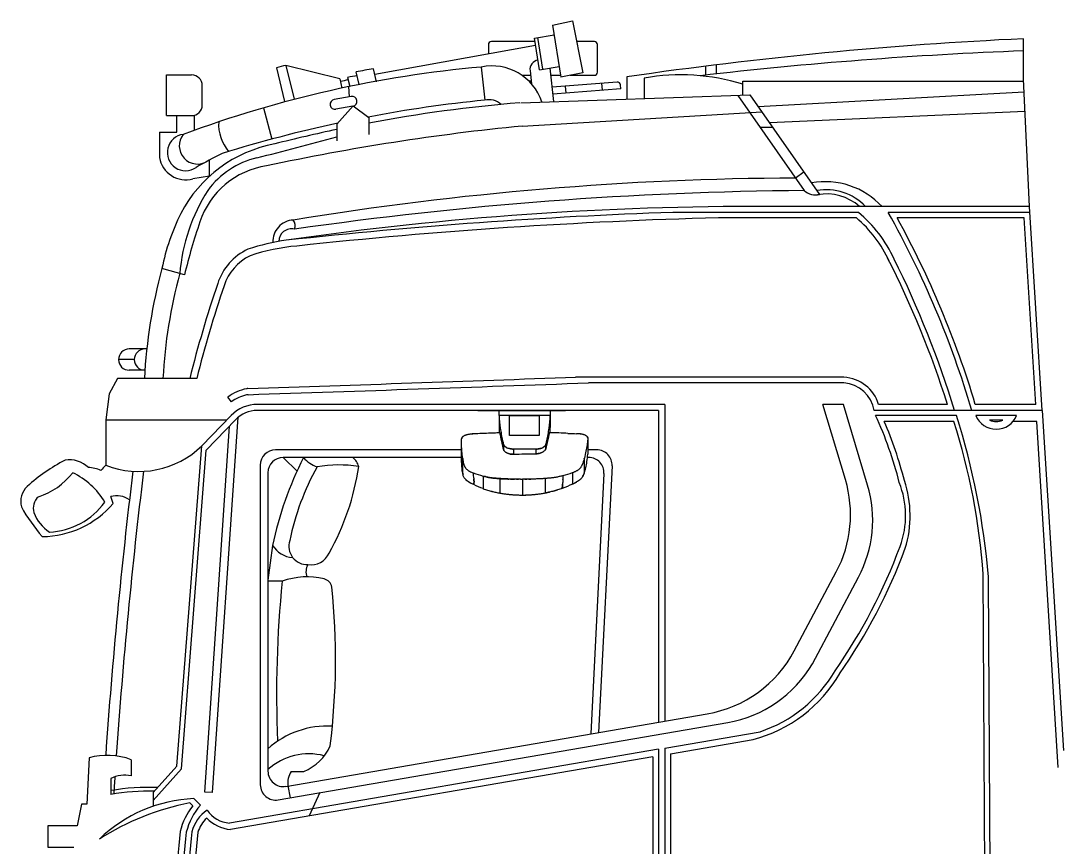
# Model space of a CAD drawing. Header units: millimetres. Extents: x 168688 to 2678837, y 85399 to 2034583.
# Drawn here: x 883254 to 1223398, y 1763636 to 2034583 of the extents above; entities that cross this region are included whole.
import ezdxf

# ---------------------------------------------------------------- set-up
doc = ezdxf.new("R2010")
doc.units = ezdxf.units.MM

msp = doc.modelspace()

# ---------------------------------------------------------------- linework, layer by layer
for p, q in [((1057589, 2033167), (1064100, 2034583)), ((1064100, 2034583), (1067549, 2017535)), ((1057589, 2033167), (1060299, 2016086)), ((1051652, 2028909), (1058103, 2029932)), ((1053297, 2018542), (1051652, 2028909)), ((1054376, 2018713), (1052732, 2029080)), ((1212059, 2015439), (1212059, 2028679)), ((1052033, 2026511), (999348, 2016992)), ((967114, 2019186), (969764, 2008132)), ((970193, 2019946), (972843, 2008893)), ((987840, 2015491), (970193, 2019946)), ((994207, 2013672), (993219, 2017790)), ((999919, 2014607), (998902, 2018849)), ((1034254, 2019402), (1035398, 2008573)), ((1050217, 2018152), (1050675, 2013939)), ((1053297, 2018542), (1059748, 2019565)), ((1056765, 2019092), (1057962, 2008087)), ((1067549, 2017535), (1060299, 2016086)), ((1107822, 2016765), (1107822, 2019819)), ((1111332, 2017161), (1111332, 2020242)), ((931004, 2003488), (931004, 2016832)), ((931004, 2016832), (939268, 2016832)), ((987840, 2015491), (988556, 2012504)), ((990432, 2016017), (991144, 2013050)), ((994153, 2013897), (994207, 2013672)), ((1078774, 2014483), (1057450, 2012788)), ((1073670, 2014077), (1073849, 2011817)), ((1082001, 2016175), (1082001, 2008898)), ((1087660, 2015795), (1087660, 2009089)), ((1119941, 2010178), (1119941, 2014816)), ((1119941, 2014816), (1212088, 2014816)), ((1213999, 1973679), (1212059, 2015439)), ((942768, 2006988), (942768, 2013332)), ((991035, 2009687), (990795, 2012978)), ((1047167, 2007723), (1122336, 2010259)), ((1079951, 2012301), (1057696, 2010533)), ((1061779, 2013132), (1061959, 2010872)), ((1079951, 2012301), (1079850, 2013565)), ((1122336, 2010259), (1145123, 1977655)), ((1212258, 2011149), (1125060, 2006361)), ((991560, 2009781), (986029, 2008794)), ((1118338, 2010124), (1140118, 1978962)), ((931004, 2003488), (939268, 2003488)), ((934421, 1998021), (934421, 2003488)), ((940272, 1998702), (940272, 2003635)), ((962850, 2006028), (965593, 1995795)), ((992135, 2006557), (986604, 2005570)), ((986891, 2000656), (992255, 2006685)), ((992255, 2006685), (997366, 2002853)), ((1047623, 2000055), (1126198, 2004733)), ((1212551, 2004852), (1128752, 2001078)), ((986891, 2000656), (986891, 1995186)), ((997366, 2002853), (997366, 1997324)), ((928714, 1998021), (928714, 1989714)), ((928714, 1998021), (934421, 1998021)), ((1129800, 1999578), (1125708, 1999578)), ((945135, 1983606), (945135, 1988935)), ((945135, 1983606), (939654, 1982721)), ((1140040, 1984928), (1137291, 1983006)), ((1213999, 1973679), (1118715, 1973679)), ((1218170, 1906823), (1213999, 1973679)), ((1157862, 1971762), (1097094, 1971762)), ((1157207, 1969971), (1112029, 1969971)), ((1214068, 1971762), (1167630, 1971762)), ((1212221, 1969971), (1170552, 1969971)), ((1212221, 1969971), (1170552, 1969971)), ((1216036, 1908815), (1212221, 1969971)), ((936944, 1951261), (929544, 1953404)), ((924565, 1927002), (918803, 1927002)), ((920470, 1923515), (915316, 1923515)), ((923956, 1920029), (918803, 1920029)), ((914957, 1917294), (912224, 1912299)), ((940944, 1917294), (914957, 1917294)), ((1153143, 1917749), (1065161, 1917749)), ((1153094, 1915862), (1069344, 1915862)), ((912224, 1912299), (911181, 1903805)), ((952354, 1909643), (951179, 1911226)), ((1094460, 1908815), (960830, 1908815)), ((1094460, 1908815), (1094460, 1805008)), ((1152989, 1908815), (1146249, 1908815)), ((1153623, 1884142), (1146249, 1908815)), ((1160892, 1882370), (1152989, 1908815)), ((1187036, 1908815), (1164518, 1908815)), ((1216036, 1908815), (1196208, 1908815)), ((952190, 1905142), (942615, 1895207)), ((1092374, 1906823), (960830, 1906823)), ((1040048, 1905158), (1040048, 1906823)), ((1056891, 1905158), (1056891, 1906823)), ((1092374, 1906823), (1092374, 1804649)), ((1218170, 1906823), (1163073, 1906823)), ((1190042, 1905222), (1163524, 1905222)), ((1209749, 1905124), (1196379, 1905124)), ((1218170, 1906823), (1225065, 1795337)), ((911181, 1903805), (911181, 1888851)), ((950779, 1903679), (911181, 1903679)), ((943591, 1781734), (951662, 1901724)), ((953624, 1903760), (944076, 1893853)), ((946089, 1781628), (954568, 1904621)), ((1189196, 1903230), (1166340, 1903230)), ((1205215, 1903667), (1200913, 1903667)), ((1216382, 1903219), (1208579, 1903219)), ((1223398, 1789790), (1216382, 1903219)), ((934401, 1790199), (942615, 1895207)), ((1069181, 1897391), (1069181, 1892831)), ((935902, 1789348), (944076, 1893853)), ((1027767, 1893913), (966794, 1893913)), ((1027767, 1891413), (969294, 1891413)), ((974024, 1886868), (969294, 1891413)), ((1068030, 1886378), (1068030, 1891208)), ((1069476, 1891413), (1069066, 1891413)), ((1069181, 1892831), (1069162, 1892502)), ((1072104, 1893913), (1069168, 1893913)), ((961794, 1888913), (961794, 1784106)), ((1077098, 1888663), (1072719, 1801265)), ((964294, 1886413), (964294, 1788533)), ((1074469, 1886163), (1070194, 1800830)), ((913544, 1876315), (912751, 1878596)), ((965832, 1862584), (964294, 1851167)), ((1136867, 1828042), (1150618, 1853913)), ((968972, 1850836), (964294, 1850836)), ((1142785, 1823730), (1157888, 1852141)), ((1199841, 1662339), (1198818, 1853182)), ((1201600, 1661291), (1200577, 1851531)), ((970143, 1783605), (1108333, 1807397)), ((967643, 1779179), (1115033, 1804555)), ((1094460, 1796132), (1125619, 1801497)), ((1094460, 1796132), (1094460, 1653061)), ((1096279, 1794276), (1123323, 1798931)), ((1096279, 1796445), (1096279, 1796445)), ((905659, 1792962), (904928, 1777760)), ((1092374, 1795773), (951727, 1771559)), ((1090451, 1793272), (951976, 1769432)), ((1090451, 1793272), (1090451, 1654655)), ((1092374, 1795773), (1092374, 1652938)), ((1096279, 1794276), (1096279, 1654998)), ((919458, 1792341), (919458, 1787054)), ((934401, 1790199), (926699, 1781547)), ((935902, 1789348), (926699, 1779009)), ((912734, 1786219), (912734, 1780959)), ((971926, 1788508), (976099, 1788508)), ((970861, 1783729), (971529, 1779848)), ((926699, 1781547), (926699, 1777062)), ((942163, 1777456), (940006, 1779582)), ((946089, 1781628), (943591, 1781734)), ((981344, 1781538), (977859, 1773888)), ((903204, 1777760), (901709, 1770688)), ((904928, 1777760), (903204, 1777760)), ((939683, 1777193), (938653, 1778208)), ((901709, 1770688), (892135, 1770688)), ((892135, 1770688), (892135, 1763636)), ((892135, 1763636), (900647, 1763636))]:
    msp.add_line(p, q)
for points in [[(1051833, 2027773), (1037572, 2027773, 0.4142136), (1036572, 2026773), (1036572, 2023718)], [(1063428, 2016711), (1071321, 2016711, 0.4142136), (1072321, 2017711), (1072321, 2026773, 0.4142136), (1071321, 2027773), (1065478, 2027773)], [(1040095, 1905158, 0.0229542), (1040473, 1901023, 0.0222643), (1041227, 1896911, 0.0060629), (1041520, 1895704), (1041520, 1894073, -0.0043705), (1041053, 1896121, -0.0047744), (1040676, 1897925, -0.006637), (1040390, 1899480, 0.0033901), (1037354, 1899382, 0.0023863), (1034466, 1899262, 0.0006283), (1031726, 1899131, 0.0038828), (1031306, 1899108, 0.0082308), (1030890, 1899073, 0.0081), (1030469, 1899027, 0.0080799), (1030052, 1898960, 0.012117), (1029642, 1898875, 0.0176227), (1029254, 1898767, 0.0187154), (1028897, 1898641, 0.0202652), (1028584, 1898496, 0.0281947), (1028324, 1898337)], [(1056859, 1899512, 0.002915), (1056891, 1904836), (1056891, 1905158), (1040048, 1905158), (1040048, 1903845, 0.002365), (1040071, 1899469)], [(1062658, 1899327, 0.002301), (1059662, 1899438, 0.0027373), (1056512, 1899521, -0.0044686), (1056229, 1898030, -0.0047966), (1055863, 1896308, -0.003571), (1055419, 1894366), (1055419, 1895705, 0.0060629), (1055711, 1896911, 0.0222643), (1056466, 1901023, 0.0229542), (1056843, 1905158)], [(1028164, 1886261, -0.0228666), (1027925, 1887909, -0.0163812), (1027789, 1889909, -0.0087559), (1027767, 1891285), (1027767, 1896472, -0.0044507), (1027776, 1897287), (1027776, 1897338), (1027781, 1897467, -0.0489506), (1027811, 1897644, -0.0407791), (1027873, 1897821, -0.0497926), (1027974, 1897996, -0.0483504), (1028124, 1898169)], [(1068944, 1898259, 0.0499646), (1068767, 1898427, 0.0358686), (1068535, 1898584, 0.0335315), (1068247, 1898729, 0.0258823), (1067911, 1898855, 0.0141509), (1067541, 1898961, 0.0134837), (1067147, 1899044, 0.0124686), (1066742, 1899108, 0.0078144), (1066330, 1899154, 0.0082901), (1065916, 1899184, 0.0043593), (1065500, 1899207)], [(1069066, 1898089, -0.0495188), (1069140, 1897916, -0.0398685), (1069175, 1897742, -0.0295846), (1069181, 1897622), (1069162, 1897390, -0.0122381), (1068921, 1895552, -0.0117181), (1068541, 1893479, -0.0115), (1068030, 1891208)], [(1028418, 1889547, 0.0100841), (1028499, 1889225, 0.0236077), (1028614, 1888850, 0.0293717), (1028788, 1888438, 0.0416667), (1029037, 1888024, 0.0418751), (1029375, 1887619, 0.0376843), (1029824, 1887242, 0.029125), (1030369, 1886906, 0.022786), (1030981, 1886616, 0.011105), (1031625, 1886362, 0.0237175), (1034823, 1885333), (1034823, 1881210, -0.0259693), (1031756, 1882514, -0.0094452), (1030810, 1883001, -0.01858), (1030058, 1883450, -0.0255718), (1029462, 1883871, -0.0361181), (1029013, 1884280, -0.0515425), (1028675, 1884713, -0.0493906), (1028447, 1885175, -0.032433), (1028277, 1885686, -0.0358007), (1028164, 1886262), (1028164, 1891115, -0.0129281), (1027913, 1893386, -0.0133852), (1027782, 1895457, -0.0068015), (1027768, 1896472)], [(1055419, 1894365, -0.0751011), (1055260, 1893983, -0.0610511), (1054973, 1893619, -0.0501976), (1054572, 1893295, -0.0381809), (1054075, 1893023, -0.0360902), (1053491, 1892814, -0.0325472), (1052849, 1892683, -0.0365807), (1052188, 1892634), (1052188, 1894180), (1044751, 1894180, -0.0288565), (1044095, 1894217, -0.0296346), (1043453, 1894325, -0.0348656), (1042868, 1894505, -0.040773), (1042371, 1894740, -0.0500849), (1041966, 1895027)], [(1052188, 1894181, 0.0290037), (1052844, 1894218, 0.0322486), (1053486, 1894326, 0.0348656), (1054070, 1894505, 0.040773), (1054567, 1894740, 0.0500849), (1054972, 1895028)], [(1041962, 1893339, 0.0493062), (1042360, 1893030, 0.0427531), (1042859, 1892777, 0.0383981), (1043441, 1892591, 0.0372657), (1044088, 1892487, 0.0339025), (1044751, 1892466)], [(1044750, 1894180), (1044750, 1892466, -0.0076539), (1052188, 1892635)], [(1028165, 1891114, 0.0061479), (1028188, 1890861, 0.006651), (1028220, 1890606, 0.0065456), (1028259, 1890348, 0.0065644), (1028303, 1890093, 0.0063216), (1028356, 1889830)], [(1064110, 1886448, 0.0019869), (1064447, 1886576, 0.0063306), (1064776, 1886710, 0.0128382), (1065101, 1886850, 0.0151911), (1065421, 1887007, 0.0173039), (1065734, 1887182, 0.0200522), (1066033, 1887377, 0.0169997), (1066306, 1887591, 0.022006), (1066553, 1887814, 0.0231737), (1066769, 1888044, 0.0207987), (1066953, 1888279, 0.0222561), (1067105, 1888514, 0.0204649), (1067234, 1888742, 0.0120962), (1067347, 1888972, 0.0062434), (1067446, 1889206, 0.0062415), (1067540, 1889446)], [(1067715, 1889941, 0.0079928), (1067793, 1890198, 0.0080968), (1067864, 1890451)], [(1034824, 1885333, 0.0031875), (1035330, 1885199, 0.0030665), (1035862, 1885070, 0.0061434), (1036398, 1884953, 0.0070147), (1036918, 1884854, 0.0063193), (1037406, 1884774, 0.0074167), (1037861, 1884707, 0.0040186), (1038285, 1884656, 0.0041525), (1038697, 1884617, 0.0086208), (1039111, 1884583, 0.0041), (1039530, 1884553, 0.0041), (1039948, 1884523, -0.0038005), (1040365, 1884491), (1040365, 1879741, 0.0099483), (1041604, 1879539, 0.0070717), (1042835, 1879378, 0.0072136), (1044043, 1879256, 0.0072144), (1045233, 1879169, 0.0069363), (1046464, 1879116, 0.0077172), (1047805, 1879097)], [(1043263, 1884347, 0.0057274), (1042672, 1884368, 0.000117), (1042089, 1884391, -0.0030062), (1041516, 1884416, -0.0031581), (1040941, 1884449, -0.0059691), (1040366, 1884490)], [(1061001, 1884071, 0.0098216), (1061098, 1885470, 0.0211972), (1064110, 1886448), (1064110, 1882681, -0.0265116), (1060805, 1881277, -0.0125407), (1059281, 1880760, -0.0115599), (1057921, 1880369, -0.0078216), (1056618, 1880059, -0.0063767), (1055266, 1879787), (1055266, 1884528, -0.0057792), (1054672, 1884482, -0.0028958), (1054079, 1884445, -0.0027557), (1053483, 1884417, -0.0029017), (1052889, 1884392, 0.0001228), (1052293, 1884367)], [(1060568, 1885325, -0.002216), (1060021, 1885187, -0.0066463), (1059471, 1885061, -0.0091399), (1058928, 1884948, -0.0063729), (1058403, 1884854, -0.0068162), (1057908, 1884778, -0.0073658), (1057448, 1884716, -0.0004266), (1057008, 1884667, 0.0039364), (1056573, 1884628), (1056139, 1884596, 0.0003097), (1055701, 1884561, 0.0078868), (1055266, 1884527)], [(1064109, 1882680, 0.0111813), (1065029, 1883154, 0.016477), (1065805, 1883605, 0.0212348), (1066435, 1884040, 0.0299573), (1066930, 1884461, 0.0369373), (1067301, 1884885, 0.0305078), (1067593, 1885331, 0.030617), (1067839, 1885828, 0.0412671), (1068030, 1886378)], [(1034824, 1881209, 0.0127131), (1036329, 1880701, 0.0124735), (1037682, 1880316, 0.0102848), (1038991, 1880008, 0.0074987), (1040365, 1879741)], [(1043868, 1884327, 0.0000828), (1044487, 1884308, 0.0027354), (1045118, 1884292)], [(1047106, 1884272, 0.0000162), (1047805, 1884267), (1047805, 1879096, 0.0051974), (1049134, 1879122, 0.0070453), (1050355, 1879182, 0.0072081), (1051545, 1879276, 0.0070363), (1052758, 1879405, 0.0069914), (1054003, 1879573, 0.0079681), (1055266, 1879787)], [(1051692, 1884344, 0.0000939), (1051076, 1884323, -0.0027449), (1050447, 1884304, -0.0053932), (1049808, 1884291)]]:
    msp.add_lwpolyline(points, format="xyb")
for points in [[(1047556, 2016711), (1050373, 2016711)], [(1049788, 2014872), (1050573, 2014872)], [(1057024, 2016711), (1060199, 2016711)], [(1043486, 1905158), (1053266, 1905158)], [(1043486, 1898638), (1043486, 1905157)], [(1053267, 1905158), (1053267, 1898639)], [(1053267, 1898638), (1043487, 1898638)], [(1027775, 1897248), (1027775, 1897287)]]:
    msp.add_lwpolyline(points)
for centre, radius, start, end in [((1273640, 705610), 1324502, 92.664868, 98.319189), ((1265701, 633647), 1392100, 92.208354, 96.589365), ((1053503, 2018510), 3306, 102.45523, 186.20702), ((1067286, 1645735), 375124, 95.05182, 110.39926), ((1079312, 1571428), 461602, 103.67377, 104.06742), ((1079312, 1571428), 454590, 100.18836, 100.91695), ((1037770, 2002561), 17205, 18.27942, 101.7933), ((939268, 2013332), 3500, 0, 90), ((1079312, 1571428), 452539, 101.30117, 101.63611), ((1079312, 1571428), 453386, 100.91014, 101.30525), ((1078854, 2013486), 1000, 4.5427, 94.5427), ((1099624, 1947937), 68904, 72.85122, 99.99914), ((939268, 2006988), 3500, 270, 0), ((986317, 2007182), 1637, 100.11894, 280.11894), ((991847, 2008169), 1637, 280.11894, 100.11894), ((1079312, 1571428), 439340, 95.74361, 100.77865), ((1086211, 1527402), 481900, 94.68223, 100.624), ((1036646, 2002326), 6371, 49.32737, 101.7933), ((961859, 2000653), 13737, 176.73026, 220.46937), ((1079312, 1571428), 439340, 102.10263, 107.2101), ((1120680, 1255718), 747914, 95.605618, 102.105577), ((937290, 1991390), 5992, 97.23558, 304.84998), ((941224, 1993603), 5992, 141.47659, 303.70543), ((1067286, 1645735), 375124, 110.39871, 110.39926), ((1086211, 1527402), 481900, 101.89399, 104.38237), ((974513, 1951187), 43750, 100.53962, 152.4954), ((701814, 3024902), 1067125, 284.039144, 285.494428), ((1018871, 1851289), 156152, 116.44847, 120.0342), ((937394, 1991240), 8814, 189.97112, 284.85839), ((967712, 1960228), 27052, 98.24614, 161.88775), ((967042, 1962572), 27817, 103.21693, 143.83183), ((1141882, 935030), 1047986, 90.250997, 99.295654), ((1147010, 1956473), 25344, 42.75671, 100.25623), ((995706, 1946555), 60541, 147.60626, 175.11245), ((1150126, 738939), 1240020, 90.460328, 98.213491), ((1143817, 1982891), 5396, 226.72586, 284.01283), ((1147370, 1961472), 17730, 43.51048, 100.17697), ((1147370, 1961472), 16339, 48.3409, 100.17697), ((1123560, 907996), 1065694, 89.73949, 98.267843), ((1002163, 1938570), 74119, 153.71529, 168.45478), ((1156717, 262468), 1710334, 91.997767, 96.256939), ((1156717, 262468), 1708088, 91.49918, 96.148124), ((1131082, 1939059), 40473, 24.32503, 49.79724), ((1131082, 1939059), 42269, 24.32503, 50.68686), ((894972, 1818400), 312830, 16.41864, 29.3564), ((894972, 1818400), 314513, 16.70686, 28.81104), ((1122597, 1906658), 190936, 161.05798, 166.49061), ((972918, 1962279), 6982, 92.59457, 183.23075), ((972023, 1962141), 4207, 76.92989, 178.74372), ((970268, 1967435), 2959, 336.16983, 37.93574), ((965714, 1942674), 18795, 115.14261, 162.21654), ((979204, 1895839), 67364, 97.58403, 108.58989), ((979204, 1895839), 65118, 94.77526, 108.60681), ((965714, 1942674), 16569, 116.09484, 162.21654), ((892532, 1816650), 308589, 17.37744, 27.0059), ((870136, 1808048), 334226, 17.18947, 26.36429), ((1094143, 1908689), 170564, 164.80188, 177.10834), ((1094143, 1908689), 164493, 164.80188, 177.00151), ((1326016, 1820085), 399378, 161.25167, 165.91264), ((1326016, 1820085), 397152, 161.25167, 165.83203), ((918803, 1923515), 3487, 90, 270), ((923956, 1923515), 3487, 90, 270), ((-393288, 42283481), 40392071, 271.9167499, 272.0692469), ((-373262, 42019209), 40129286, 271.9007811, 272.0601672), ((1152240, 1904891), 11004, 10.11307, 85.54961), ((1152240, 1904891), 12890, 17.72562, 85.98238), ((960393, 1898817), 15455, 101.52958, 126.59554), ((960393, 1898817), 13484, 103.32399, 126.59554), ((957861, 1909505), 2500, 91.90078, 103.32399), ((957803, 1911511), 2500, 91.91675, 101.52958), ((960830, 1896815), 12000, 90, 136.05756), ((960830, 1896815), 10008, 90, 136.05756), ((1046648, 1851691), 128552, 14.17604, 24.60826), ((955439, 1831199), 246005, 4.92591, 17.51169), ((1203064, 1907918), 7246, 202.68196, 337.31804), ((1043087, 1850267), 134151, 14.49446, 23.25359), ((978433, 1836762), 220996, 4.26116, 17.50353), ((1203064, 1907918), 4764, 243.16275, 296.83725), ((921942, 1916536), 29703, 248.75775, 314.10493), ((966794, 1888913), 5000, 90, 180), ((969294, 1886413), 5000, 90, 180), ((1078036, 1839264), 114602, 152.94673, 168.25908), ((983321, 1897313), 9423, 218.76163, 252.12099), ((988224, 1886802), 6047, 15.73899, 49.69035), ((1042864, 1894407), 1385, 193.98101, 211.16065), ((1063696, 1891913), 4391, 347.42811, 350.76189), ((1034202, 1895035), 35052, 351.82882, 355.855), ((1069476, 1886413), 5000, 357.13146, 90), ((1072104, 1888913), 5000, 357.13146, 90), ((926812, 1835302), 62399, 117.74609, 131.62382), ((899223, 1881868), 8781, 45.07777, 99.57981), ((905534, 1879552), 8534, 62.25923, 90.74427), ((927143, 1871870), 23306, 133.22782, 139.17702), ((1052987, 1847733), 83151, 150.76362, 168.60948), ((987531, 1847348), 41608, 80.99432, 99.82819), ((913194, 1900196), 81699, 330.58557, 351.72892), ((1053208, 1891604), 15716, 340.57908, 346.87545), ((1046194, 1893331), 22940, 346.65231, 351.78509), ((882378, 1900000), 22463, 287.20696, 322.8269), ((889599, 1864223), 24637, 30.58506, 64.31806), ((2714844, 1668339), 1808100, 173.057283, 176.02245), ((2714844, 1668339), 1804620, 173.044544, 176.020901), ((890326, 1876907), 7072, 134.55269, 193.72027), ((1046535, 1947461), 63185, 269.30129, 269.90017), ((1082397, 1881045), 21591, 175.68996, 179.38847), ((1115298, 1872688), 40000, 332.00675, 16.64006), ((1122567, 1870916), 40000, 332.00675, 16.64006), ((1144100, 1872367), 29255, 339.7986, 21.67876), ((1138238, 1872291), 36601, 343.08002, 18.39734), ((892331, 1874827), 4975, 131.68591, 197.42629), ((914694, 1871420), 7434, 55.64673, 105.14776), ((933086, 1902798), 56773, 209.05077, 221.10552), ((889935, 1896589), 31120, 270.68565, 319.34524), ((891666, 1890523), 23577, 272.38491, 324.28327), ((899739, 1877799), 12948, 200.16018, 236.7892), ((977150, 1862267), 5982, 161.61038, 272.50856), ((972765, 1866733), 8080, 210.8992, 267.24384), ((1000029, 1926021), 182992, 325.16959, 339.61), ((1000029, 1926021), 184802, 325.16959, 339.61), ((978419, 1862719), 6506, 261.09444, 335.98436), ((981226, 1853977), 4462, 148.74755, 202.44589), ((1325430, 1814472), 358308, 174.17507, 182.56752), ((977102, 1828554), 23719, 76.25806, 110.04547), ((982034, 1848455), 3217, 8.77004, 77.37684), ((1193077, 1851531), 7500, 0, 6.05844), ((759170, 1825155), 227292, 352.85517, 6.00815), ((1101546, 1846817), 40000, 279.76861, 332.00675), ((1108169, 1844160), 40196, 279.83325, 329.45196), ((1111456, 1844072), 46674, 284.72854, 329.80485), ((1111456, 1844072), 44869, 288.39978, 329.80485), ((983594, 1774577), 28777, 86.38518, 132.11766), ((969877, 1803496), 16228, 292.54628, 335.95857), ((911600, 1771364), 22400, 69.46321, 105.37813), ((977749, 1774105), 20145, 75.61879, 131.90493), ((917445, 1775768), 11464, 79.88719, 114.26337), ((2714844, 1668339), 1804620, 176.238219, 176.416811), ((969294, 1788533), 5000, 180, 279.76861), ((978046, 1784636), 7243, 147.68104, 187.19777), ((925604, 1704671), 78605, 88.10722, 99.42348), ((966794, 1784106), 5000, 180, 279.76861), ((942155, 1731831), 47799, 92.57627, 133.8672), ((925604, 1704671), 77366, 88.87554, 99.57582), ((955344, 1693940), 85905, 101.20387, 122.62423), ((955493, 1764190), 20470, 140.56283, 166.98145), ((958338, 1763361), 21455, 138.92903, 165.8494), ((951097, 1765777), 12087, 124.02172, 165.85912), ((952457, 1781400), 9868, 214.61015, 265.76087), ((951097, 1765777), 10117, 132.91258, 164.18323), ((953503, 1782500), 13158, 225.05835, 263.33573), ((1350303, 1721331), 417462, 173.47078, 178.49523), ((1350303, 1721331), 415467, 173.46638, 178.49311), ((1354132, 1721260), 417462, 173.47078, 178.49523), ((1354132, 1721260), 415467, 173.46638, 178.49523)]:
    msp.add_arc(centre, radius, start, end)
for points in [[(1033085, 1906823), (1042667, 1906823), (1052247, 1906823), (1061826, 1906823)], [(1028121, 1898167), (1028075, 1898121), (1028029, 1898052), (1027983, 1898006)], [(1028328, 1898328), (1028259, 1898282), (1028190, 1898236), (1028121, 1898167)], [(1028124, 1898169), (1028186, 1898231), (1028255, 1898286), (1028324, 1898337)], [(1028581, 1898489), (1028489, 1898443), (1028397, 1898397), (1028328, 1898328)], [(1029248, 1898765), (1029133, 1898719), (1029018, 1898696), (1028903, 1898650)], [(1029639, 1898880), (1029501, 1898834), (1029386, 1898811), (1029248, 1898765)], [(1030054, 1898949), (1029916, 1898926), (1029777, 1898903), (1029639, 1898880)], [(1030882, 1899064), (1030744, 1899064), (1030606, 1899041), (1030468, 1899018)], [(1031296, 1899110), (1031158, 1899087), (1031020, 1899087), (1030882, 1899064)], [(1031733, 1899133), (1031595, 1899133), (1031457, 1899110), (1031296, 1899110)], [(1040063, 1899479), (1039166, 1899456), (1038246, 1899410), (1037348, 1899387)], [(1056516, 1899525), (1056424, 1899018), (1056332, 1898535), (1056240, 1898029)], [(1056241, 1898029), (1056333, 1898535), (1056425, 1899019), (1056517, 1899525)], [(1062658, 1899327), (1063606, 1899288), (1064552, 1899247), (1065500, 1899208)], [(1065928, 1899180), (1065767, 1899203), (1065629, 1899203), (1065491, 1899203)], [(1066319, 1899156), (1066181, 1899156), (1066066, 1899180), (1065928, 1899180)], [(1066733, 1899110), (1066595, 1899133), (1066457, 1899133), (1066319, 1899156)], [(1067148, 1899041), (1067009, 1899064), (1066871, 1899087), (1066733, 1899110)], [(1067539, 1898949), (1067401, 1898995), (1067286, 1899018), (1067148, 1899041)], [(1067907, 1898857), (1067792, 1898903), (1067677, 1898926), (1067539, 1898949)], [(1068252, 1898719), (1068137, 1898765), (1068022, 1898811), (1067907, 1898857)], [(1068528, 1898581), (1068436, 1898650), (1068344, 1898696), (1068252, 1898719)], [(1068758, 1898420), (1068689, 1898489), (1068620, 1898535), (1068528, 1898581)], [(1068942, 1898259), (1068896, 1898328), (1068827, 1898374), (1068758, 1898420)], [(1069057, 1898098), (1069034, 1898144), (1068988, 1898213), (1068942, 1898259)], [(1068944, 1898259), (1068993, 1898206), (1069034, 1898151), (1069066, 1898089)], [(1069150, 1897914), (1069126, 1897983), (1069103, 1898029), (1069057, 1898098)], [(1027822, 1897638), (1027799, 1897592), (1027776, 1897523), (1027776, 1897477)], [(1027868, 1897822), (1027845, 1897776), (1027822, 1897707), (1027822, 1897638)], [(1027983, 1898006), (1027937, 1897937), (1027891, 1897891), (1027868, 1897822)], [(1041052, 1896119), (1041214, 1895429), (1041352, 1894762), (1041513, 1894071)], [(1041513, 1894071), (1041352, 1894761), (1041214, 1895429), (1041053, 1896119)], [(1041513, 1895705), (1041421, 1896096), (1041329, 1896511), (1041237, 1896902)], [(1041237, 1896901), (1041329, 1896510), (1041421, 1896096), (1041513, 1895705)], [(1041674, 1895360), (1041605, 1895475), (1041558, 1895590), (1041512, 1895705)], [(1041513, 1895705), (1041559, 1895590), (1041605, 1895475), (1041674, 1895360)], [(1041678, 1895356), (1041607, 1895464), (1041552, 1895579), (1041520, 1895704)], [(1041674, 1895360), (1041766, 1895245), (1041858, 1895130), (1041973, 1895038)], [(1041973, 1895038), (1041858, 1895130), (1041766, 1895245), (1041674, 1895360)], [(1041966, 1895027), (1041858, 1895126), (1041757, 1895234), (1041678, 1895356)], [(1041973, 1895038), (1042088, 1894922), (1042226, 1894830), (1042364, 1894738)], [(1042364, 1894739), (1042226, 1894831), (1042088, 1894923), (1041973, 1895038)], [(1042870, 1894509), (1042686, 1894578), (1042525, 1894647), (1042364, 1894739)], [(1042364, 1894738), (1042525, 1894646), (1042686, 1894577), (1042871, 1894508)], [(1054561, 1894739), (1054400, 1894647), (1054239, 1894578), (1054077, 1894508)], [(1054077, 1894508), (1054238, 1894577), (1054399, 1894646), (1054560, 1894738)], [(1054560, 1894738), (1054721, 1894830), (1054859, 1894922), (1054974, 1895038)], [(1054975, 1895038), (1054860, 1894923), (1054722, 1894831), (1054561, 1894739)], [(1055262, 1895357), (1055182, 1895232), (1055083, 1895127), (1054972, 1895028)], [(1054974, 1895038), (1055089, 1895130), (1055182, 1895245), (1055251, 1895360)], [(1055251, 1895360), (1055182, 1895245), (1055090, 1895130), (1054975, 1895038)], [(1055419, 1895704), (1055387, 1895580), (1055331, 1895465), (1055262, 1895357)], [(1055711, 1896902), (1055619, 1896510), (1055527, 1896096), (1055412, 1895705)], [(1055412, 1895705), (1055527, 1896096), (1055619, 1896510), (1055711, 1896901)], [(1055872, 1896303), (1055711, 1895659), (1055573, 1895014), (1055412, 1894370)], [(1055412, 1894370), (1055573, 1895015), (1055711, 1895659), (1055872, 1896303)], [(1069173, 1897753), (1069173, 1897799), (1069150, 1897868), (1069150, 1897914)], [(1041512, 1894071), (1041558, 1893933), (1041605, 1893818), (1041674, 1893703)], [(1041674, 1893703), (1041605, 1893818), (1041559, 1893933), (1041513, 1894071)], [(1041679, 1893691), (1041757, 1893562), (1041856, 1893444), (1041962, 1893339)], [(1041973, 1893335), (1042088, 1893220), (1042226, 1893128), (1042364, 1893036)], [(1042365, 1893036), (1042226, 1893128), (1042088, 1893220), (1041973, 1893335)], [(1042364, 1893036), (1042525, 1892921), (1042686, 1892852), (1042847, 1892783)], [(1042848, 1892782), (1042687, 1892851), (1042526, 1892920), (1042365, 1893036)], [(1042847, 1892783), (1043054, 1892691), (1043238, 1892645), (1043445, 1892599)], [(1043446, 1892598), (1043239, 1892644), (1043055, 1892690), (1042848, 1892782)], [(1044090, 1894210), (1043883, 1894233), (1043652, 1894279), (1043445, 1894325)], [(1043445, 1892599), (1043652, 1892530), (1043860, 1892507), (1044090, 1892484)], [(1043446, 1894324), (1043653, 1894278), (1043883, 1894232), (1044090, 1894209)], [(1044090, 1892483), (1043860, 1892506), (1043653, 1892529), (1043446, 1892598)], [(1044757, 1894187), (1044527, 1894187), (1044320, 1894187), (1044090, 1894210)], [(1044090, 1894209), (1044320, 1894186), (1044527, 1894186), (1044757, 1894186)], [(1044090, 1892484), (1044297, 1892461), (1044527, 1892461), (1044757, 1892461)], [(1044758, 1892460), (1044528, 1892460), (1044297, 1892460), (1044090, 1892483)], [(1052190, 1894186), (1052397, 1894186), (1052627, 1894186), (1052834, 1894209)], [(1052858, 1892690), (1052628, 1892644), (1052420, 1892644), (1052190, 1892644)], [(1052835, 1894209), (1052628, 1894186), (1052398, 1894186), (1052191, 1894186)], [(1052191, 1892645), (1052421, 1892645), (1052628, 1892645), (1052858, 1892691)], [(1052834, 1894209), (1053065, 1894232), (1053272, 1894278), (1053479, 1894324)], [(1053479, 1894324), (1053272, 1894278), (1053065, 1894232), (1052835, 1894209)], [(1052858, 1892691), (1053065, 1892714), (1053272, 1892760), (1053502, 1892806)], [(1053502, 1892805), (1053272, 1892759), (1053065, 1892713), (1052858, 1892690)], [(1053479, 1894324), (1053686, 1894370), (1053870, 1894439), (1054077, 1894508)], [(1054077, 1894508), (1053870, 1894439), (1053686, 1894370), (1053479, 1894324)], [(1053502, 1892806), (1053686, 1892875), (1053893, 1892944), (1054077, 1893013)], [(1054077, 1893013), (1053893, 1892943), (1053686, 1892874), (1053502, 1892805)], [(1054077, 1893013), (1054239, 1893105), (1054423, 1893197), (1054561, 1893289)], [(1054560, 1893289), (1054422, 1893197), (1054238, 1893105), (1054077, 1893013)], [(1054975, 1893611), (1055090, 1893726), (1055182, 1893841), (1055251, 1893979)], [(1055251, 1893979), (1055182, 1893841), (1055090, 1893726), (1054975, 1893611)], [(1055251, 1893979), (1055343, 1894094), (1055389, 1894232), (1055412, 1894370)], [(1055412, 1894370), (1055389, 1894232), (1055343, 1894094), (1055251, 1893979)], [(1028259, 1890343), (1028236, 1890436), (1028236, 1890528), (1028213, 1890597)], [(1028213, 1890596), (1028236, 1890527), (1028236, 1890435), (1028259, 1890343)], [(1028305, 1890090), (1028282, 1890182), (1028282, 1890251), (1028259, 1890343)], [(1028259, 1890343), (1028282, 1890251), (1028282, 1890182), (1028305, 1890090)], [(1028351, 1889837), (1028328, 1889906), (1028328, 1889998), (1028305, 1890090)], [(1028305, 1890090), (1028328, 1889998), (1028328, 1889906), (1028351, 1889837)], [(1028418, 1889547), (1028397, 1889642), (1028374, 1889736), (1028356, 1889830)], [(1029041, 1888019), (1028949, 1888157), (1028857, 1888295), (1028788, 1888434)], [(1028788, 1888433), (1028857, 1888295), (1028949, 1888157), (1029041, 1888019)], [(1067630, 1889687), (1067600, 1889607), (1067570, 1889526), (1067540, 1889446)], [(1067715, 1889941), (1067687, 1889855), (1067657, 1889773), (1067630, 1889687)], [(1067926, 1890705), (1067906, 1890622), (1067887, 1890537), (1067864, 1890451)], [(1067982, 1890958), (1067966, 1890872), (1067945, 1890790), (1067926, 1890705)], [(1028167, 1886270), (1028190, 1886063), (1028236, 1885879), (1028282, 1885695)], [(1028673, 1884706), (1028765, 1884568), (1028880, 1884407), (1029018, 1884292)], [(1031626, 1886363), (1031626, 1886045), (1031610, 1885725), (1031626, 1885410)], [(1031626, 1885410), (1031644, 1885079), (1031697, 1884752), (1031757, 1884423)], [(1031756, 1884430), (1031825, 1884085), (1031871, 1883763), (1031871, 1883440)], [(1031872, 1883440), (1031872, 1883762), (1031826, 1884084), (1031757, 1884430)], [(1031757, 1884423), (1031814, 1884096), (1031879, 1883767), (1031863, 1883440)], [(1035853, 1885074), (1035692, 1885120), (1035507, 1885166), (1035323, 1885189)], [(1035323, 1885189), (1035507, 1885166), (1035691, 1885120), (1035852, 1885074)], [(1035852, 1885074), (1036037, 1885028), (1036221, 1884982), (1036405, 1884959)], [(1036405, 1884959), (1036221, 1884982), (1036037, 1885028), (1035853, 1885074)], [(1036911, 1884844), (1036750, 1884890), (1036566, 1884913), (1036405, 1884959)], [(1036405, 1884959), (1036566, 1884913), (1036750, 1884890), (1036911, 1884844)], [(1037855, 1884706), (1037717, 1884729), (1037555, 1884752), (1037417, 1884775)], [(1037417, 1884775), (1037555, 1884752), (1037716, 1884729), (1037854, 1884706)], [(1037854, 1884706), (1037992, 1884682), (1038154, 1884682), (1038292, 1884659)], [(1038292, 1884660), (1038154, 1884683), (1037993, 1884683), (1037855, 1884706)], [(1038706, 1884614), (1038568, 1884637), (1038430, 1884637), (1038292, 1884660)], [(1038292, 1884659), (1038430, 1884636), (1038568, 1884636), (1038706, 1884613)], [(1039120, 1884591), (1038982, 1884591), (1038844, 1884614), (1038706, 1884614)], [(1038706, 1884613), (1038844, 1884613), (1038982, 1884590), (1039120, 1884590)], [(1039534, 1884545), (1039396, 1884568), (1039258, 1884568), (1039120, 1884591)], [(1039120, 1884590), (1039258, 1884567), (1039396, 1884567), (1039534, 1884544)], [(1039949, 1884522), (1039811, 1884522), (1039672, 1884545), (1039534, 1884545)], [(1039534, 1884544), (1039672, 1884544), (1039810, 1884521), (1039948, 1884521)], [(1039948, 1884521), (1040086, 1884521), (1040225, 1884498), (1040363, 1884498)], [(1040363, 1884499), (1040225, 1884499), (1040087, 1884522), (1039949, 1884522)], [(1040938, 1884453), (1040754, 1884453), (1040546, 1884476), (1040362, 1884499)], [(1040363, 1884498), (1040547, 1884475), (1040754, 1884452), (1040938, 1884452)], [(1041513, 1884407), (1041329, 1884430), (1041122, 1884430), (1040938, 1884453)], [(1040938, 1884452), (1041122, 1884429), (1041329, 1884429), (1041513, 1884406)], [(1042088, 1884384), (1041904, 1884407), (1041697, 1884407), (1041513, 1884407)], [(1041513, 1884406), (1041697, 1884406), (1041904, 1884406), (1042088, 1884383)], [(1061098, 1885470), (1060920, 1885422), (1060745, 1885374), (1060568, 1885325)], [(1066940, 1884452), (1067055, 1884590), (1067193, 1884728), (1067308, 1884889)], [(1067308, 1884889), (1067400, 1885027), (1067515, 1885166), (1067584, 1885327)], [(1067584, 1885327), (1067676, 1885488), (1067768, 1885649), (1067837, 1885833)], [(1067837, 1885833), (1067906, 1886017), (1067975, 1886201), (1068021, 1886385)], [(1029018, 1884292), (1029156, 1884130), (1029294, 1883992), (1029456, 1883877)], [(1030054, 1883440), (1030307, 1883302), (1030560, 1883141), (1030813, 1883003)], [(1031871, 1883440), (1031848, 1883141), (1031756, 1882819), (1031756, 1882520)], [(1031757, 1882520), (1031757, 1882819), (1031849, 1883141), (1031872, 1883440)], [(1031863, 1883440), (1031844, 1883132), (1031757, 1882826), (1031757, 1882517)], [(1042663, 1884361), (1042479, 1884384), (1042272, 1884384), (1042088, 1884384)], [(1042088, 1884383), (1042273, 1884383), (1042480, 1884383), (1042664, 1884360)], [(1043262, 1884338), (1043055, 1884361), (1042871, 1884361), (1042663, 1884361)], [(1042664, 1884360), (1042871, 1884360), (1043055, 1884360), (1043262, 1884337)], [(1043868, 1884327), (1043666, 1884334), (1043465, 1884341), (1043263, 1884347)], [(1044481, 1884315), (1044274, 1884315), (1044067, 1884315), (1043860, 1884338)], [(1043860, 1884337), (1044067, 1884314), (1044274, 1884314), (1044482, 1884314)], [(1045126, 1884292), (1044919, 1884292), (1044688, 1884292), (1044481, 1884315)], [(1044482, 1884314), (1044689, 1884291), (1044919, 1884291), (1045126, 1884291)], [(1045764, 1884281), (1045548, 1884285), (1045334, 1884288), (1045118, 1884292)], [(1046414, 1884269), (1046207, 1884269), (1045977, 1884269), (1045770, 1884292)], [(1045770, 1884291), (1045977, 1884268), (1046207, 1884268), (1046415, 1884268)], [(1047106, 1884272), (1046878, 1884274), (1046652, 1884274), (1046425, 1884276)], [(1048492, 1884275), (1048264, 1884272), (1048034, 1884270), (1047806, 1884268)], [(1049153, 1884291), (1048946, 1884268), (1048716, 1884268), (1048486, 1884268)], [(1048486, 1884268), (1048716, 1884268), (1048946, 1884268), (1049153, 1884291)], [(1049157, 1884281), (1048936, 1884279), (1048712, 1884277), (1048492, 1884275)], [(1049808, 1884291), (1049591, 1884288), (1049373, 1884284), (1049157, 1884281)], [(1050441, 1884314), (1050234, 1884291), (1050027, 1884291), (1049797, 1884291)], [(1049797, 1884291), (1050027, 1884291), (1050234, 1884291), (1050441, 1884314)], [(1052293, 1884367), (1052093, 1884360), (1051893, 1884350), (1051692, 1884344)], [(1060865, 1882658), (1060819, 1882197), (1060819, 1881737), (1060796, 1881277)], [(1060797, 1881278), (1060820, 1881738), (1060820, 1882198), (1060866, 1882658)], [(1061001, 1884071), (1060959, 1883602), (1060904, 1883137), (1060867, 1882668)], [(1064109, 1882680), (1064409, 1882841), (1064731, 1882979), (1065030, 1883164)], [(1065030, 1883164), (1065283, 1883302), (1065559, 1883440), (1065812, 1883601)], [(1065812, 1883601), (1066019, 1883739), (1066226, 1883877), (1066434, 1884038)], [(1037694, 1880311), (1038108, 1880196), (1038545, 1880104), (1038982, 1880012)], [(1038982, 1880012), (1039442, 1879920), (1039903, 1879828), (1040363, 1879736)], [(1040362, 1879736), (1040777, 1879667), (1041191, 1879598), (1041605, 1879528)], [(1042825, 1879390), (1043239, 1879321), (1043630, 1879298), (1044044, 1879252)], [(1044044, 1879252), (1044435, 1879229), (1044827, 1879183), (1045241, 1879160)], [(1045241, 1879160), (1045655, 1879137), (1046046, 1879137), (1046460, 1879114)], [(1046460, 1879114), (1046921, 1879114), (1047358, 1879091), (1047795, 1879091)], [(1047795, 1879091), (1048255, 1879091), (1048693, 1879114), (1049130, 1879114)], [(1051546, 1879275), (1051960, 1879321), (1052351, 1879367), (1052766, 1879413)], [(1055274, 1879782), (1055711, 1879874), (1056171, 1879966), (1056609, 1880058)], [(1057920, 1880380), (1058381, 1880495), (1058841, 1880610), (1059278, 1880771)]]:
    msp.add_open_spline(points, degree=3)

doc.saveas('drawing.dxf')
